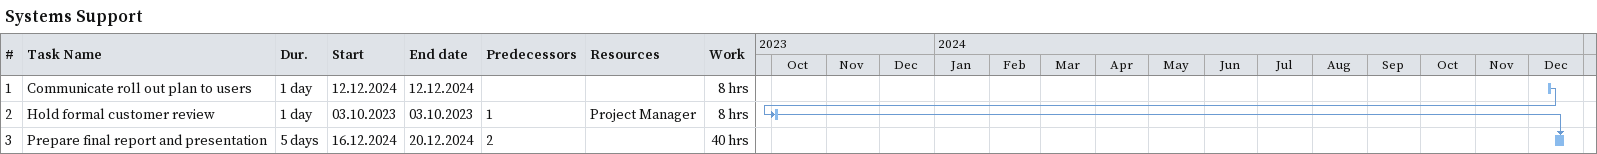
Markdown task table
Systems Support

| ID | Task | Duration | Start | Finish | Predecessors | Resources | Work (h) |
|---|---|---|---|---|---|---|---|
| 1 | Communicate roll out plan to users | 1d | 2024-12-12 | 2024-12-12 |  |  | 8 |
| 2 | Hold formal customer review | 1d | 2023-10-03 | 2023-10-03 | 1 | Project Manager | 8 |
| 3 | Prepare final report and presentation | 5d | 2024-12-16 | 2024-12-20 | 2 |  | 40 |
